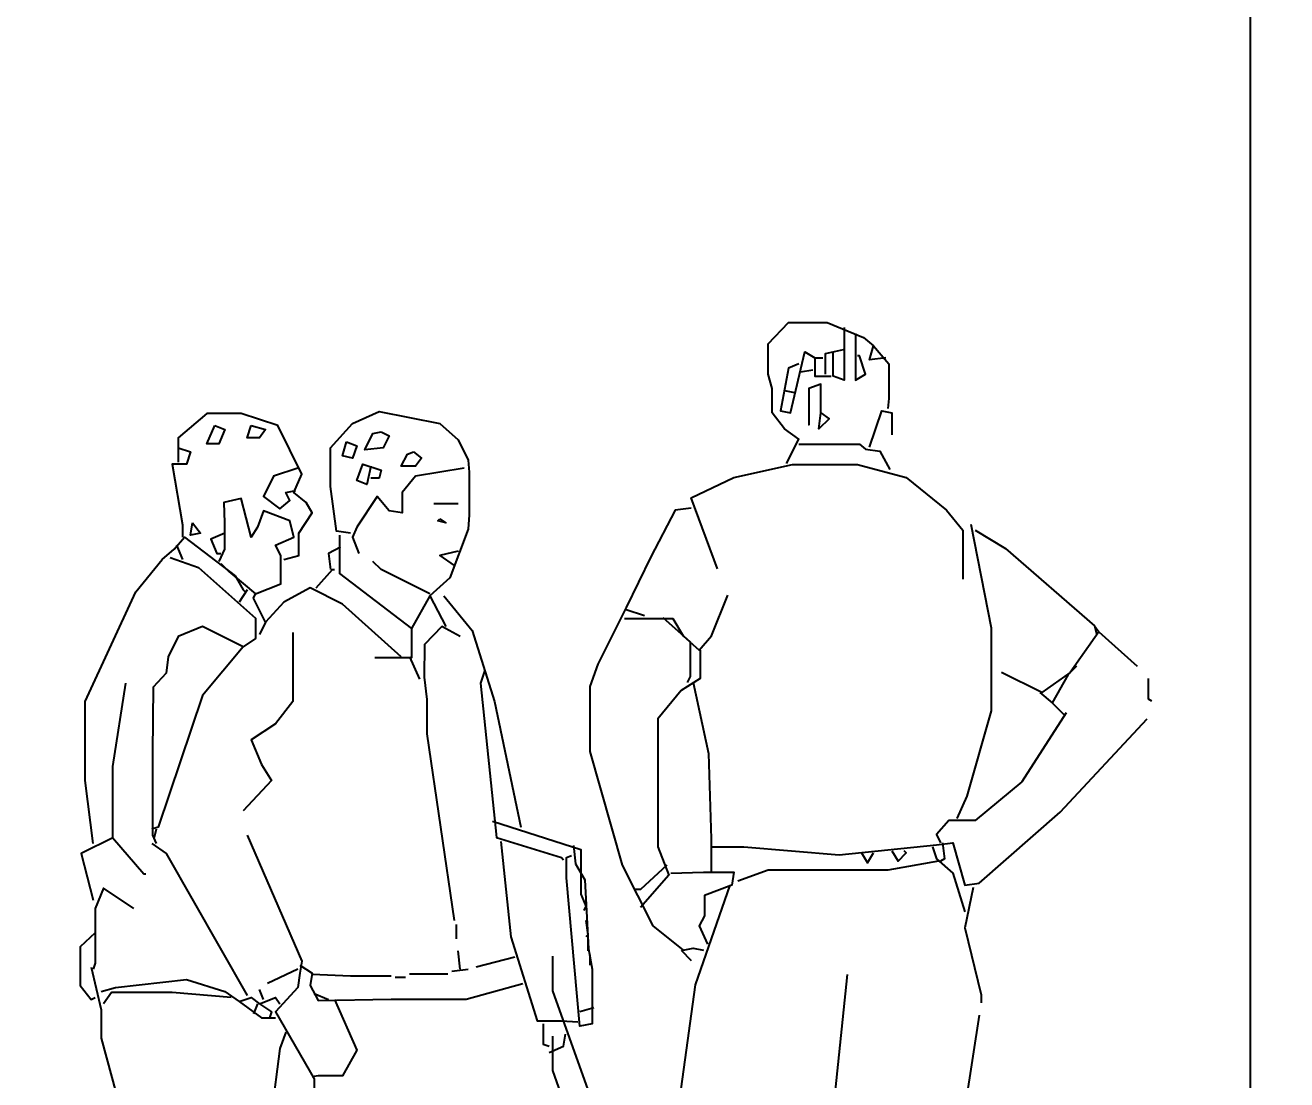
# Model space of a CAD drawing. Extents: x 500 to 638, y 181 to 267.
# Drawn here: x 615.952 to 617.677, y 222.828 to 224.269 of the extents above; entities that cross this region are included whole.
import ezdxf

# ---------------------------------------------------------------- set-up
doc = ezdxf.new("R2010")
doc.units = 0
doc.header["$LTSCALE"] = 7
doc.layers.get('0').update_dxf_attribs({"linetype": 'CONTINUOUS'})
doc.layers.get('DEFPOINTS').update_dxf_attribs({"linetype": 'CONTINUOUS'})
doc.layers.add('ACESSÓRIO', color=2, linetype='CONTINUOUS')
doc.layers.add('COTA', color=1, linetype='CONTINUOUS')
doc.styles.add('SIMPLEX', font='SIMPLEX.SHX')
doc.dimstyles.new('DIM50', dxfattribs={"dimtxt": 0.12, "dimasz": 0.15, "dimexe": 0.05, "dimexo": 0.09, "dimgap": 0.09, "dimtad": 1, "dimzin": 0, "dimdsep": 46, "dimtxsty": 'SIMPLEX', "dimblk1": 'DOTSMALL', "dimblk2": 'DOTSMALL', "dimsah": 1, "dimcen": 0.09, "dimadec": 0, "dimazin": 0, "dimtfac": 1, "dimtix": 1, "dimtofl": 0, "dimtmove": 2, "dimatfit": 3, "dimldrblk": 'DOTSMALL', "dimfxl": 1, "dimtolj": 1, "dimtzin": 0, "dimarcsym": 0})

# ---------------------------------------------------------------- blocks, each defined once
blk = doc.blocks.new('_DOTSMALL')
at = {"color": 0, "linetype": 'ByBlock', "const_width": 0.5}
blk.add_lwpolyline([(-0.0625, 0, 1), (0.0625, 0, 1)], format="xyb", close=True, dxfattribs=at)
blk = doc.blocks.new('*D220')
at = {"layer": 'COTA', "color": 0, "lineweight": -2}
for p, q in [((614.5481, 226.9828), (617.6774, 226.9828)), ((617.6274, 226.9828), (617.6274, 222.058)), ((615.7222, 222.058), (617.6774, 222.058))]:
    blk.add_line(p, q, dxfattribs=at)
at = {"layer": 'DEFPOINTS', "color": 0}
for p in [(614.4581, 226.9828), (615.6322, 222.058), (617.6274, 222.058)]:
    blk.add_point(p, dxfattribs=at)
at = {"layer": 'COTA', "color": 0, "lineweight": -2, "xscale": 0.15, "yscale": 0.15, "zscale": 0.15}
for p, rotation in [((617.6274, 226.9828), 90), ((617.6274, 222.058), 270)]:
    blk.add_blockref('_DOTSMALL', p, dxfattribs=dict(at, rotation=rotation))
at = {"layer": 'COTA', "color": 0, "insert": (617.4774, 224.5204), "char_height": 0.12, "attachment_point": 5, "rotation": 90, "style": 'SIMPLEX'}
blk.add_mtext('\\A1;4.90', dxfattribs=at)

msp = doc.modelspace()

# ---------------------------------------------------------------- linework, layer by layer
at = {"layer": 'ACESSÓRIO', "linetype": 'Continuous'}
for p, q in [((616.6732, 222.8872), (616.6732, 222.84)), ((616.6732, 222.84), (616.7882, 222.5185))]:
    msp.add_line(p, q, dxfattribs=at)
for points in [[(616.9933, 223.6698), (617.01, 223.7031), (616.9906, 223.717), (616.9739, 223.7391), (616.9739, 223.7724), (616.9684, 223.7918), (616.9684, 223.8334), (616.9961, 223.8625), (617.0488, 223.8625), (617.0987, 223.8417), (617.1125, 223.8306)], [(617.0723, 223.8556), (617.0723, 223.7835), (617.0571, 223.789), (617.0571, 223.8223)], [(617.0723, 223.8556), (617.0723, 223.7835), (617.0571, 223.789), (617.0571, 223.8223)], [(617.0876, 223.8473), (617.0876, 223.7835), (617.1014, 223.7918), (617.0931, 223.8168), (617.0903, 223.8168)], [(617.01, 223.8057), (616.9961, 223.8001), (616.985, 223.7419), (616.9989, 223.7391), (617.0183, 223.8223), (617.0321, 223.814), (617.0321, 223.789), (617.0543, 223.789)], [(617.0709, 223.8251), (617.046, 223.8195), (617.046, 223.7918)], [(617.1292, 223.814), (617.107, 223.8112), (617.1125, 223.8306), (617.1333, 223.8057), (617.1333, 223.7586), (617.1319, 223.7447)], [(617.1292, 223.814), (617.107, 223.8112), (617.1125, 223.8306), (617.1333, 223.8057), (617.1333, 223.7586), (617.1319, 223.7447)], [(617.1292, 223.814), (617.107, 223.8112), (617.1125, 223.8306), (617.1333, 223.8057), (617.1333, 223.7586), (617.1319, 223.7447)], [(617.0321, 223.814), (617.0432, 223.814)], [(617.0321, 223.814), (617.0432, 223.814)], [(617.0294, 223.7974), (617.0127, 223.7946)], [(617.0294, 223.7974), (617.0127, 223.7946)], [(616.9906, 223.7696), (617.0044, 223.7669)], [(616.9906, 223.7696), (617.0044, 223.7669)], [(617.0405, 223.7391), (617.0405, 223.778), (617.0238, 223.7724), (617.0238, 223.7225), (617.0238, 223.7225)], [(617.0405, 223.7391), (617.0405, 223.778), (617.0238, 223.7724), (617.0238, 223.7225), (617.0238, 223.7225)], [(616.3059, 223.5386), (616.3267, 223.5441), (616.3267, 223.5746), (616.3447, 223.6023), (616.3364, 223.6162), (616.3197, 223.6301), (616.3308, 223.655), (616.2976, 223.7215), (616.2477, 223.7382), (616.2005, 223.7382), (616.1617, 223.7049), (616.1617, 223.6716)], [(616.3059, 223.5386), (616.3267, 223.5441), (616.3267, 223.5746), (616.3447, 223.6023), (616.3364, 223.6162), (616.3197, 223.6301), (616.3308, 223.655), (616.2976, 223.7215), (616.2477, 223.7382), (616.2005, 223.7382), (616.1617, 223.7049), (616.1617, 223.6716)], [(616.3059, 223.5386), (616.3267, 223.5441), (616.3267, 223.5746), (616.3447, 223.6023), (616.3364, 223.6162), (616.3197, 223.6301), (616.3308, 223.655), (616.2976, 223.7215), (616.2477, 223.7382), (616.2005, 223.7382), (616.1617, 223.7049), (616.1617, 223.6716)], [(616.3059, 223.5386), (616.3267, 223.5441), (616.3267, 223.5746), (616.3447, 223.6023), (616.3364, 223.6162), (616.3197, 223.6301), (616.3308, 223.655), (616.2976, 223.7215), (616.2477, 223.7382), (616.2005, 223.7382), (616.1617, 223.7049), (616.1617, 223.6716)], [(616.3973, 223.5746), (616.3779, 223.5774), (616.3696, 223.6384), (616.3696, 223.6911), (616.4001, 223.7243), (616.4362, 223.7409), (616.5193, 223.7243), (616.5443, 223.7021), (616.5581, 223.6744), (616.5595, 223.6578), (616.5595, 223.5996), (616.5581, 223.5802), (616.5332, 223.5136), (616.5055, 223.4887), (616.5276, 223.4471)], [(616.3973, 223.5746), (616.3779, 223.5774), (616.3696, 223.6384), (616.3696, 223.6911), (616.4001, 223.7243), (616.4362, 223.7409), (616.5193, 223.7243), (616.5443, 223.7021), (616.5581, 223.6744), (616.5595, 223.6578), (616.5595, 223.5996), (616.5581, 223.5802), (616.5332, 223.5136), (616.5055, 223.4887), (616.5276, 223.4471)], [(617.0405, 223.7391), (617.0515, 223.7308), (617.0377, 223.717), (617.0405, 223.7391)], [(617.107, 223.692), (617.1236, 223.7419), (617.1375, 223.7391), (617.1375, 223.7087)], [(616.2116, 223.7215), (616.2255, 223.716), (616.2172, 223.6966), (616.2005, 223.6966), (616.2116, 223.7215)], [(616.2116, 223.7215), (616.2255, 223.716), (616.2172, 223.6966), (616.2005, 223.6966), (616.2116, 223.7215)], [(616.2116, 223.7215), (616.2255, 223.716), (616.2172, 223.6966), (616.2005, 223.6966), (616.2116, 223.7215)], [(616.2116, 223.7215), (616.2255, 223.716), (616.2172, 223.6966), (616.2005, 223.6966), (616.2116, 223.7215)], [(616.2615, 223.7215), (616.2809, 223.716), (616.2726, 223.7049), (616.256, 223.7049), (616.2615, 223.7215)], [(616.4389, 223.7132), (616.45, 223.7077), (616.4417, 223.6911), (616.4168, 223.6883), (616.4278, 223.7105), (616.4389, 223.7132)], [(616.4389, 223.7132), (616.45, 223.7077), (616.4417, 223.6911), (616.4168, 223.6883), (616.4278, 223.7105), (616.4389, 223.7132)], [(616.4389, 223.7132), (616.45, 223.7077), (616.4417, 223.6911), (616.4168, 223.6883), (616.4278, 223.7105), (616.4389, 223.7132)], [(616.4389, 223.7132), (616.45, 223.7077), (616.4417, 223.6911), (616.4168, 223.6883), (616.4278, 223.7105), (616.4389, 223.7132)], [(616.4389, 223.7132), (616.45, 223.7077), (616.4417, 223.6911), (616.4168, 223.6883), (616.4278, 223.7105), (616.4389, 223.7132)], [(616.4389, 223.7132), (616.45, 223.7077), (616.4417, 223.6911), (616.4168, 223.6883), (616.4278, 223.7105), (616.4389, 223.7132)], [(616.4389, 223.7132), (616.45, 223.7077), (616.4417, 223.6911), (616.4168, 223.6883), (616.4278, 223.7105), (616.4389, 223.7132)], [(616.1617, 223.6911), (616.1784, 223.6855), (616.1728, 223.6689), (616.1534, 223.6689), (616.1673, 223.5857), (616.1673, 223.5691)], [(616.1617, 223.6911), (616.1784, 223.6855), (616.1728, 223.6689), (616.1534, 223.6689), (616.1673, 223.5857), (616.1673, 223.5691)], [(616.3918, 223.6994), (616.4057, 223.6938), (616.4001, 223.6772), (616.3863, 223.68), (616.3918, 223.6994)], [(616.3918, 223.6994), (616.4057, 223.6938), (616.4001, 223.6772), (616.3863, 223.68), (616.3918, 223.6994)], [(616.4833, 223.6855), (616.4944, 223.6772), (616.4861, 223.6661), (616.4666, 223.6661), (616.475, 223.6827), (616.4833, 223.6855)], [(617.01, 223.6962), (617.0931, 223.6962), (617.1014, 223.6893), (617.1208, 223.6865), (617.1347, 223.6615)], [(617.01, 223.6962), (617.0931, 223.6962), (617.1014, 223.6893), (617.1208, 223.6865), (617.1347, 223.6615)], [(617.01, 223.6962), (617.0931, 223.6962), (617.1014, 223.6893), (617.1208, 223.6865), (617.1347, 223.6615)], [(617.01, 223.6962), (617.0931, 223.6962), (617.1014, 223.6893), (617.1208, 223.6865), (617.1347, 223.6615)], [(617.01, 223.6962), (617.0931, 223.6962), (617.1014, 223.6893), (617.1208, 223.6865), (617.1347, 223.6615)], [(617.01, 223.6962), (617.0931, 223.6962), (617.1014, 223.6893), (617.1208, 223.6865), (617.1347, 223.6615)], [(617.01, 223.6962), (617.0931, 223.6962), (617.1014, 223.6893), (617.1208, 223.6865), (617.1347, 223.6615)], [(617.01, 223.6962), (617.0931, 223.6962), (617.1014, 223.6893), (617.1208, 223.6865), (617.1347, 223.6615)], [(617.01, 223.6962), (617.0931, 223.6962), (617.1014, 223.6893), (617.1208, 223.6865), (617.1347, 223.6615)], [(616.4251, 223.6661), (616.4195, 223.6412), (616.4057, 223.6467), (616.414, 223.6689), (616.4389, 223.6606), (616.4362, 223.6495), (616.4251, 223.6495)], [(616.4251, 223.6661), (616.4195, 223.6412), (616.4057, 223.6467), (616.414, 223.6689), (616.4389, 223.6606), (616.4362, 223.6495), (616.4251, 223.6495)], [(616.8991, 223.5257), (616.863, 223.6227), (616.9213, 223.6504), (617.0016, 223.6685), (617.0903, 223.6685), (617.1569, 223.6504), (617.2123, 223.6061), (617.2345, 223.5784), (617.2345, 223.5118)], [(616.8991, 223.5257), (616.863, 223.6227), (616.9213, 223.6504), (617.0016, 223.6685), (617.0903, 223.6685), (617.1569, 223.6504), (617.2123, 223.6061), (617.2345, 223.5784), (617.2345, 223.5118)], [(616.8991, 223.5257), (616.863, 223.6227), (616.9213, 223.6504), (617.0016, 223.6685), (617.0903, 223.6685), (617.1569, 223.6504), (617.2123, 223.6061), (617.2345, 223.5784), (617.2345, 223.5118)], [(616.8991, 223.5257), (616.863, 223.6227), (616.9213, 223.6504), (617.0016, 223.6685), (617.0903, 223.6685), (617.1569, 223.6504), (617.2123, 223.6061), (617.2345, 223.5784), (617.2345, 223.5118)], [(616.3253, 223.6633), (616.292, 223.6522), (616.2782, 223.6245), (616.3003, 223.6079), (616.3142, 223.619), (616.3086, 223.6301), (616.3225, 223.6328)], [(616.5526, 223.6633), (616.4861, 223.6522), (616.468, 223.6301), (616.468, 223.6023), (616.45, 223.6051), (616.4334, 223.6245), (616.4057, 223.5829), (616.4001, 223.5691), (616.4084, 223.5469)], [(616.2199, 223.533), (616.231, 223.522), (616.2671, 223.4915), (616.3017, 223.5053), (616.3017, 223.5441), (616.2948, 223.558), (616.3197, 223.5691), (616.3142, 223.5913), (616.2782, 223.6051), (616.2698, 223.5829), (616.2615, 223.5691), (616.2477, 223.6218), (616.2241, 223.6162), (616.2248, 223.5885), (616.2248, 223.5525), (616.2172, 223.5358)], [(616.2199, 223.533), (616.231, 223.522), (616.2671, 223.4915), (616.3017, 223.5053), (616.3017, 223.5441), (616.2948, 223.558), (616.3197, 223.5691), (616.3142, 223.5913), (616.2782, 223.6051), (616.2698, 223.5829), (616.2615, 223.5691), (616.2477, 223.6218), (616.2241, 223.6162), (616.2248, 223.5885), (616.2248, 223.5525), (616.2172, 223.5358)], [(616.2199, 223.533), (616.231, 223.522), (616.2671, 223.4915), (616.3017, 223.5053), (616.3017, 223.5441), (616.2948, 223.558), (616.3197, 223.5691), (616.3142, 223.5913), (616.2782, 223.6051), (616.2698, 223.5829), (616.2615, 223.5691), (616.2477, 223.6218), (616.2241, 223.6162), (616.2248, 223.5885), (616.2248, 223.5525), (616.2172, 223.5358)], [(616.2199, 223.533), (616.231, 223.522), (616.2671, 223.4915), (616.3017, 223.5053), (616.3017, 223.5441), (616.2948, 223.558), (616.3197, 223.5691), (616.3142, 223.5913), (616.2782, 223.6051), (616.2698, 223.5829), (616.2615, 223.5691), (616.2477, 223.6218), (616.2241, 223.6162), (616.2248, 223.5885), (616.2248, 223.5525), (616.2172, 223.5358)], [(616.2199, 223.533), (616.231, 223.522), (616.2671, 223.4915), (616.3017, 223.5053), (616.3017, 223.5441), (616.2948, 223.558), (616.3197, 223.5691), (616.3142, 223.5913), (616.2782, 223.6051), (616.2698, 223.5829), (616.2615, 223.5691), (616.2477, 223.6218), (616.2241, 223.6162), (616.2248, 223.5885), (616.2248, 223.5525), (616.2172, 223.5358)], [(616.2199, 223.533), (616.231, 223.522), (616.2671, 223.4915), (616.3017, 223.5053), (616.3017, 223.5441), (616.2948, 223.558), (616.3197, 223.5691), (616.3142, 223.5913), (616.2782, 223.6051), (616.2698, 223.5829), (616.2615, 223.5691), (616.2477, 223.6218), (616.2241, 223.6162), (616.2248, 223.5885), (616.2248, 223.5525), (616.2172, 223.5358)], [(616.2199, 223.533), (616.231, 223.522), (616.2671, 223.4915), (616.3017, 223.5053), (616.3017, 223.5441), (616.2948, 223.558), (616.3197, 223.5691), (616.3142, 223.5913), (616.2782, 223.6051), (616.2698, 223.5829), (616.2615, 223.5691), (616.2477, 223.6218), (616.2241, 223.6162), (616.2248, 223.5885), (616.2248, 223.5525), (616.2172, 223.5358)], [(616.2199, 223.533), (616.231, 223.522), (616.2671, 223.4915), (616.3017, 223.5053), (616.3017, 223.5441), (616.2948, 223.558), (616.3197, 223.5691), (616.3142, 223.5913), (616.2782, 223.6051), (616.2698, 223.5829), (616.2615, 223.5691), (616.2477, 223.6218), (616.2241, 223.6162), (616.2248, 223.5885), (616.2248, 223.5525), (616.2172, 223.5358)], [(616.5443, 223.6148), (616.511, 223.6148)], [(616.5443, 223.6148), (616.511, 223.6148)], [(616.5443, 223.6148), (616.511, 223.6148)], [(616.5443, 223.6148), (616.511, 223.6148)], [(616.5443, 223.6148), (616.511, 223.6148)], [(616.5443, 223.6148), (616.511, 223.6148)], [(616.5443, 223.6148), (616.511, 223.6148)], [(616.863, 223.6089), (616.8409, 223.6061), (616.8076, 223.5423), (616.7743, 223.473), (616.7355, 223.3954), (616.7244, 223.3649), (616.7244, 223.2762), (616.7688, 223.121), (616.8104, 223.0378), (616.852, 223.0046), (616.8658, 223.0073), (616.8797, 223.0046)], [(616.863, 223.6089), (616.8409, 223.6061), (616.8076, 223.5423), (616.7743, 223.473), (616.7355, 223.3954), (616.7244, 223.3649), (616.7244, 223.2762), (616.7688, 223.121), (616.8104, 223.0378), (616.852, 223.0046), (616.8658, 223.0073), (616.8797, 223.0046)], [(616.1811, 223.5885), (616.1922, 223.5746), (616.1784, 223.5719), (616.1811, 223.5885)], [(616.1811, 223.5885), (616.1922, 223.5746), (616.1784, 223.5719), (616.1811, 223.5885)], [(616.1811, 223.5885), (616.1922, 223.5746), (616.1784, 223.5719), (616.1811, 223.5885)], [(616.5193, 223.594), (616.5276, 223.5885), (616.5165, 223.5913), (616.5193, 223.594)], [(617.2456, 223.5867), (617.2733, 223.4453), (617.2733, 223.3317), (617.24, 223.2152), (617.2262, 223.1847)], [(616.0453, 223.1505), (616.0342, 223.2364), (616.0342, 223.3446), (616.1035, 223.4942), (616.1396, 223.5386), (616.1562, 223.5525), (616.17, 223.5691), (616.2393, 223.5164), (616.2504, 223.497), (616.2532, 223.4942)], [(616.0453, 223.1505), (616.0342, 223.2364), (616.0342, 223.3446), (616.1035, 223.4942), (616.1396, 223.5386), (616.1562, 223.5525), (616.17, 223.5691), (616.2393, 223.5164), (616.2504, 223.497), (616.2532, 223.4942)], [(616.0453, 223.1505), (616.0342, 223.2364), (616.0342, 223.3446), (616.1035, 223.4942), (616.1396, 223.5386), (616.1562, 223.5525), (616.17, 223.5691), (616.2393, 223.5164), (616.2504, 223.497), (616.2532, 223.4942)], [(616.2255, 223.5746), (616.2061, 223.5663), (616.2144, 223.5469), (616.2199, 223.5469)], [(616.2255, 223.5746), (616.2061, 223.5663), (616.2144, 223.5469), (616.2199, 223.5469)], [(616.2255, 223.5746), (616.2061, 223.5663), (616.2144, 223.5469), (616.2199, 223.5469)], [(616.2255, 223.5746), (616.2061, 223.5663), (616.2144, 223.5469), (616.2199, 223.5469)], [(616.2255, 223.5746), (616.2061, 223.5663), (616.2144, 223.5469), (616.2199, 223.5469)], [(616.2255, 223.5746), (616.2061, 223.5663), (616.2144, 223.5469), (616.2199, 223.5469)], [(616.2255, 223.5746), (616.2061, 223.5663), (616.2144, 223.5469), (616.2199, 223.5469)], [(616.3821, 223.5719), (616.3821, 223.5192), (616.4805, 223.4443)], [(616.3821, 223.5719), (616.3821, 223.5192), (616.4805, 223.4443)], [(616.3821, 223.5719), (616.3821, 223.5192), (616.4805, 223.4443)], [(616.3821, 223.5719), (616.3821, 223.5192), (616.4805, 223.4443)], [(616.3821, 223.5719), (616.3821, 223.5192), (616.4805, 223.4443)], [(617.2511, 223.5784), (617.2927, 223.5534), (617.4147, 223.4481), (617.4202, 223.4398), (617.3814, 223.3843), (617.3426, 223.3566), (617.2872, 223.3843)], [(617.2511, 223.5784), (617.2927, 223.5534), (617.4147, 223.4481), (617.4202, 223.4398), (617.3814, 223.3843), (617.3426, 223.3566), (617.2872, 223.3843)], [(617.2511, 223.5784), (617.2927, 223.5534), (617.4147, 223.4481), (617.4202, 223.4398), (617.3814, 223.3843), (617.3426, 223.3566), (617.2872, 223.3843)], [(617.2511, 223.5784), (617.2927, 223.5534), (617.4147, 223.4481), (617.4202, 223.4398), (617.3814, 223.3843), (617.3426, 223.3566), (617.2872, 223.3843)], [(617.2511, 223.5784), (617.2927, 223.5534), (617.4147, 223.4481), (617.4202, 223.4398), (617.3814, 223.3843), (617.3426, 223.3566), (617.2872, 223.3843)], [(616.159, 223.558), (616.1673, 223.5386)], [(616.159, 223.558), (616.1673, 223.5386)], [(616.159, 223.558), (616.1673, 223.5386)], [(616.159, 223.558), (616.1673, 223.5386)], [(616.159, 223.558), (616.1673, 223.5386)], [(616.159, 223.558), (616.1673, 223.5386)], [(616.3835, 223.5552), (616.3669, 223.5469), (616.3696, 223.5247)], [(616.3835, 223.5552), (616.3669, 223.5469), (616.3696, 223.5247)], [(616.3835, 223.5552), (616.3669, 223.5469), (616.3696, 223.5247)], [(616.3835, 223.5552), (616.3669, 223.5469), (616.3696, 223.5247)], [(616.3835, 223.5552), (616.3669, 223.5469), (616.3696, 223.5247)], [(616.3835, 223.5552), (616.3669, 223.5469), (616.3696, 223.5247)], [(616.3835, 223.5552), (616.3669, 223.5469), (616.3696, 223.5247)], [(616.3835, 223.5552), (616.3669, 223.5469), (616.3696, 223.5247)], [(616.5443, 223.5497), (616.5193, 223.5441), (616.5387, 223.5303)], [(616.5443, 223.5497), (616.5193, 223.5441), (616.5387, 223.5303)], [(616.5443, 223.5497), (616.5193, 223.5441), (616.5387, 223.5303)], [(616.5443, 223.5497), (616.5193, 223.5441), (616.5387, 223.5303)], [(616.5443, 223.5497), (616.5193, 223.5441), (616.5387, 223.5303)], [(616.5443, 223.5497), (616.5193, 223.5441), (616.5387, 223.5303)], [(616.5443, 223.5497), (616.5193, 223.5441), (616.5387, 223.5303)], [(616.5443, 223.5497), (616.5193, 223.5441), (616.5387, 223.5303)], [(616.5443, 223.5497), (616.5193, 223.5441), (616.5387, 223.5303)], [(616.5443, 223.5497), (616.5193, 223.5441), (616.5387, 223.5303)], [(616.5443, 223.5497), (616.5193, 223.5441), (616.5387, 223.5303)], [(616.5443, 223.5497), (616.5193, 223.5441), (616.5387, 223.5303)], [(616.1506, 223.5414), (616.1894, 223.5275), (616.2671, 223.4582), (616.2671, 223.4305), (616.2504, 223.4194), (616.195, 223.4471), (616.1617, 223.4333), (616.1479, 223.4055), (616.1451, 223.3834), (616.1271, 223.364), (616.1264, 223.2753), (616.1264, 223.1616), (616.1312, 223.1505)], [(616.1506, 223.5414), (616.1894, 223.5275), (616.2671, 223.4582), (616.2671, 223.4305), (616.2504, 223.4194), (616.195, 223.4471), (616.1617, 223.4333), (616.1479, 223.4055), (616.1451, 223.3834), (616.1271, 223.364), (616.1264, 223.2753), (616.1264, 223.1616), (616.1312, 223.1505)], [(616.5055, 223.4915), (616.4389, 223.5247), (616.4278, 223.5358)], [(616.5055, 223.4915), (616.4389, 223.5247), (616.4278, 223.5358)], [(616.5055, 223.4915), (616.4389, 223.5247), (616.4278, 223.5358)], [(616.5055, 223.4915), (616.4389, 223.5247), (616.4278, 223.5358)], [(616.5055, 223.4915), (616.4389, 223.5247), (616.4278, 223.5358)], [(616.5055, 223.4915), (616.4389, 223.5247), (616.4278, 223.5358)], [(616.5055, 223.4915), (616.4389, 223.5247), (616.4278, 223.5358)], [(616.5055, 223.4915), (616.4389, 223.5247), (616.4278, 223.5358)], [(616.5055, 223.4915), (616.4389, 223.5247), (616.4278, 223.5358)], [(616.5055, 223.4915), (616.4389, 223.5247), (616.4278, 223.5358)], [(616.5055, 223.4915), (616.4389, 223.5247), (616.4278, 223.5358)], [(616.5055, 223.4915), (616.4389, 223.5247), (616.4278, 223.5358)], [(616.3502, 223.4998), (616.3724, 223.5247), (616.3752, 223.5247)], [(616.3502, 223.4998), (616.3724, 223.5247), (616.3752, 223.5247)], [(616.3502, 223.4998), (616.3724, 223.5247), (616.3752, 223.5247)], [(616.3502, 223.4998), (616.3724, 223.5247), (616.3752, 223.5247)], [(616.3502, 223.4998), (616.3724, 223.5247), (616.3752, 223.5247)], [(616.3502, 223.4998), (616.3724, 223.5247), (616.3752, 223.5247)], [(616.3502, 223.4998), (616.3724, 223.5247), (616.3752, 223.5247)], [(616.256, 223.497), (616.2449, 223.4804)], [(616.4666, 223.4055), (616.3863, 223.4776), (616.3419, 223.4998), (616.3059, 223.4804), (616.2809, 223.4527), (616.2643, 223.4859), (616.2671, 223.4915)], [(616.4666, 223.4055), (616.3863, 223.4776), (616.3419, 223.4998), (616.3059, 223.4804), (616.2809, 223.4527), (616.2643, 223.4859), (616.2671, 223.4915)], [(616.4666, 223.4055), (616.3863, 223.4776), (616.3419, 223.4998), (616.3059, 223.4804), (616.2809, 223.4527), (616.2643, 223.4859), (616.2671, 223.4915)], [(616.5055, 223.4887), (616.4805, 223.4443), (616.4805, 223.4041), (616.4306, 223.4041)], [(616.5055, 223.4887), (616.4805, 223.4443), (616.4805, 223.4041), (616.4306, 223.4041)], [(616.5055, 223.4887), (616.4805, 223.4443), (616.4805, 223.4041), (616.4306, 223.4041)], [(616.5249, 223.4887), (616.5637, 223.4416), (616.5942, 223.3446), (616.6302, 223.1727)], [(616.7716, 223.4578), (616.8381, 223.4578), (616.852, 223.4342), (616.8741, 223.4148), (616.8908, 223.4342), (616.9129, 223.4897)], [(616.7716, 223.4578), (616.8381, 223.4578), (616.852, 223.4342), (616.8741, 223.4148), (616.8908, 223.4342), (616.9129, 223.4897)], [(616.7716, 223.4578), (616.8381, 223.4578), (616.852, 223.4342), (616.8741, 223.4148), (616.8908, 223.4342), (616.9129, 223.4897)], [(616.7716, 223.4578), (616.8381, 223.4578), (616.852, 223.4342), (616.8741, 223.4148), (616.8908, 223.4342), (616.9129, 223.4897)], [(616.7716, 223.4578), (616.8381, 223.4578), (616.852, 223.4342), (616.8741, 223.4148), (616.8908, 223.4342), (616.9129, 223.4897)], [(616.7716, 223.4578), (616.8381, 223.4578), (616.852, 223.4342), (616.8741, 223.4148), (616.8908, 223.4342), (616.9129, 223.4897)], [(616.7716, 223.4578), (616.8381, 223.4578), (616.852, 223.4342), (616.8741, 223.4148), (616.8908, 223.4342), (616.9129, 223.4897)], [(616.7743, 223.4703), (616.7993, 223.4619)], [(616.7743, 223.4703), (616.7993, 223.4619)], [(616.8242, 223.4592), (616.8617, 223.4259), (616.8617, 223.3788), (616.8575, 223.3705)], [(616.8242, 223.4592), (616.8617, 223.4259), (616.8617, 223.3788), (616.8575, 223.3705)], [(616.2809, 223.4527), (616.2726, 223.436)], [(616.2809, 223.4527), (616.2726, 223.436)], [(616.547, 223.4333), (616.5221, 223.4471), (616.4985, 223.4222), (616.4978, 223.3778), (616.5016, 223.3473), (616.5016, 223.3002), (616.5387, 223.0452)], [(616.547, 223.4333), (616.5221, 223.4471), (616.4985, 223.4222), (616.4978, 223.3778), (616.5016, 223.3473), (616.5016, 223.3002), (616.5387, 223.0452)], [(616.547, 223.4333), (616.5221, 223.4471), (616.4985, 223.4222), (616.4978, 223.3778), (616.5016, 223.3473), (616.5016, 223.3002), (616.5387, 223.0452)], [(616.547, 223.4333), (616.5221, 223.4471), (616.4985, 223.4222), (616.4978, 223.3778), (616.5016, 223.3473), (616.5016, 223.3002), (616.5387, 223.0452)], [(617.4147, 223.4481), (617.4174, 223.437)], [(617.4147, 223.4481), (617.4174, 223.437)], [(617.4147, 223.4481), (617.4174, 223.437)], [(616.3183, 223.4388), (616.3183, 223.3446), (616.2948, 223.3141), (616.2615, 223.2919), (616.2754, 223.2586), (616.2892, 223.2364), (616.2504, 223.1949)], [(616.3183, 223.4388), (616.3183, 223.3446), (616.2948, 223.3141), (616.2615, 223.2919), (616.2754, 223.2586), (616.2892, 223.2364), (616.2504, 223.1949)], [(616.3183, 223.4388), (616.3183, 223.3446), (616.2948, 223.3141), (616.2615, 223.2919), (616.2754, 223.2586), (616.2892, 223.2364), (616.2504, 223.1949)], [(617.4202, 223.4398), (617.4729, 223.3926)], [(616.2504, 223.4194), (616.195, 223.3529), (616.134, 223.1727), (616.1257, 223.1699)], [(616.8755, 223.4148), (616.8755, 223.376), (616.8492, 223.3594), (616.8173, 223.3206), (616.8173, 223.1459), (616.8326, 223.1071), (616.7937, 223.0628)], [(616.4777, 223.4055), (616.4916, 223.375)], [(616.4777, 223.4055), (616.4916, 223.375)], [(616.4777, 223.4055), (616.4916, 223.375)], [(616.4777, 223.4055), (616.4916, 223.375)], [(616.4777, 223.4055), (616.4916, 223.375)], [(616.4777, 223.4055), (616.4916, 223.375)], [(616.4777, 223.4055), (616.4916, 223.375)], [(616.4777, 223.4055), (616.4916, 223.375)], [(616.4777, 223.4055), (616.4916, 223.375)], [(616.4777, 223.4055), (616.4916, 223.375)], [(617.3897, 223.3926), (617.3786, 223.3816), (617.3565, 223.3428), (617.3731, 223.3261)], [(617.3897, 223.3926), (617.3786, 223.3816), (617.3565, 223.3428), (617.3731, 223.3261)], [(617.3897, 223.3926), (617.3786, 223.3816), (617.3565, 223.3428), (617.3731, 223.3261)], [(617.3897, 223.3926), (617.3786, 223.3816), (617.3565, 223.3428), (617.3731, 223.3261)], [(617.3897, 223.3926), (617.3786, 223.3816), (617.3565, 223.3428), (617.3731, 223.3261)], [(616.5803, 223.3861), (616.5748, 223.3695), (616.5969, 223.1588), (616.6856, 223.1311), (616.6884, 223.1283)], [(616.5803, 223.3861), (616.5748, 223.3695), (616.5969, 223.1588), (616.6856, 223.1311), (616.6884, 223.1283)], [(616.5803, 223.3861), (616.5748, 223.3695), (616.5969, 223.1588), (616.6856, 223.1311), (616.6884, 223.1283)], [(616.5803, 223.3861), (616.5748, 223.3695), (616.5969, 223.1588), (616.6856, 223.1311), (616.6884, 223.1283)], [(616.5803, 223.3861), (616.5748, 223.3695), (616.5969, 223.1588), (616.6856, 223.1311), (616.6884, 223.1283)], [(617.4881, 223.376), (617.4881, 223.3483), (617.4923, 223.3455)], [(617.4881, 223.376), (617.4881, 223.3483), (617.4923, 223.3455)], [(616.0897, 223.3695), (616.0716, 223.2558), (616.0716, 223.1588), (616.1146, 223.1089), (616.1174, 223.1089)], [(616.0897, 223.3695), (616.0716, 223.2558), (616.0716, 223.1588), (616.1146, 223.1089), (616.1174, 223.1089)], [(616.0897, 223.3695), (616.0716, 223.2558), (616.0716, 223.1588), (616.1146, 223.1089), (616.1174, 223.1089)], [(616.0897, 223.3695), (616.0716, 223.2558), (616.0716, 223.1588), (616.1146, 223.1089), (616.1174, 223.1089)], [(616.8658, 223.3705), (616.8866, 223.2735), (616.8901, 223.157), (616.8901, 223.1127)], [(617.3398, 223.3566), (617.3565, 223.3428)], [(617.3398, 223.3566), (617.3565, 223.3428)], [(617.3759, 223.3289), (617.3149, 223.2346), (617.2511, 223.182), (617.2151, 223.182), (617.1985, 223.1626), (617.204, 223.1515)], [(616.8908, 223.1459), (616.9351, 223.1459), (617.0654, 223.1349), (617.1985, 223.1487), (617.2206, 223.1515), (617.2373, 223.0933), (617.2567, 223.096), (617.3675, 223.1931), (617.4867, 223.3206)], [(616.8908, 223.1459), (616.9351, 223.1459), (617.0654, 223.1349), (617.1985, 223.1487), (617.2206, 223.1515), (617.2373, 223.0933), (617.2567, 223.096), (617.3675, 223.1931), (617.4867, 223.3206)], [(616.8908, 223.1459), (616.9351, 223.1459), (617.0654, 223.1349), (617.1985, 223.1487), (617.2206, 223.1515), (617.2373, 223.0933), (617.2567, 223.096), (617.3675, 223.1931), (617.4867, 223.3206)], [(616.1312, 223.1699), (616.1285, 223.1588)], [(616.5914, 223.181), (616.712, 223.1422), (616.712, 223.0812), (616.7189, 223.0646), (616.7161, 223.059)], [(616.5914, 223.181), (616.712, 223.1422), (616.712, 223.0812), (616.7189, 223.0646), (616.7161, 223.059)], [(616.073, 223.1588), (616.0287, 223.1367), (616.0453, 223.0729)], [(616.073, 223.1588), (616.0287, 223.1367), (616.0453, 223.0729)], [(616.1257, 223.1505), (616.1451, 223.1367), (616.256, 222.9426)], [(616.1257, 223.1505), (616.1451, 223.1367), (616.256, 222.9426)], [(616.256, 223.1616), (616.3308, 222.9897), (616.328, 222.9731), (616.3253, 222.9537), (616.2948, 222.9204), (616.3475, 222.829), (616.3475, 222.7929), (616.3807, 222.7375), (616.3973, 222.6238), (616.3973, 222.5656)], [(616.6025, 223.1533), (616.6163, 223.023), (616.6524, 222.908), (616.6856, 222.908), (616.7078, 222.9066)], [(616.6025, 223.1533), (616.6163, 223.023), (616.6524, 222.908), (616.6856, 222.908), (616.7078, 222.9066)], [(616.6025, 223.1533), (616.6163, 223.023), (616.6524, 222.908), (616.6856, 222.908), (616.7078, 222.9066)], [(617.2068, 223.1515), (617.2095, 223.1293), (617.204, 223.1265)], [(617.2068, 223.1515), (617.2095, 223.1293), (617.204, 223.1265)], [(616.7023, 223.1477), (616.705, 223.1228), (616.7175, 223.1006), (616.7224, 223.0064), (616.7276, 222.9786), (616.7276, 222.9038), (616.7106, 222.901), (616.6926, 223.1034), (616.6926, 223.1311), (616.6995, 223.1339)], [(616.7023, 223.1477), (616.705, 223.1228), (616.7175, 223.1006), (616.7224, 223.0064), (616.7276, 222.9786), (616.7276, 222.9038), (616.7106, 222.901), (616.6926, 223.1034), (616.6926, 223.1311), (616.6995, 223.1339)], [(616.7023, 223.1477), (616.705, 223.1228), (616.7175, 223.1006), (616.7224, 223.0064), (616.7276, 222.9786), (616.7276, 222.9038), (616.7106, 222.901), (616.6926, 223.1034), (616.6926, 223.1311), (616.6995, 223.1339)], [(616.7023, 223.1477), (616.705, 223.1228), (616.7175, 223.1006), (616.7224, 223.0064), (616.7276, 222.9786), (616.7276, 222.9038), (616.7106, 222.901), (616.6926, 223.1034), (616.6926, 223.1311), (616.6995, 223.1339)], [(616.7023, 223.1477), (616.705, 223.1228), (616.7175, 223.1006), (616.7224, 223.0064), (616.7276, 222.9786), (616.7276, 222.9038), (616.7106, 222.901), (616.6926, 223.1034), (616.6926, 223.1311), (616.6995, 223.1339)], [(616.7023, 223.1477), (616.705, 223.1228), (616.7175, 223.1006), (616.7224, 223.0064), (616.7276, 222.9786), (616.7276, 222.9038), (616.7106, 222.901), (616.6926, 223.1034), (616.6926, 223.1311), (616.6995, 223.1339)], [(616.7023, 223.1477), (616.705, 223.1228), (616.7175, 223.1006), (616.7224, 223.0064), (616.7276, 222.9786), (616.7276, 222.9038), (616.7106, 222.901), (616.6926, 223.1034), (616.6926, 223.1311), (616.6995, 223.1339)], [(616.7023, 223.1477), (616.705, 223.1228), (616.7175, 223.1006), (616.7224, 223.0064), (616.7276, 222.9786), (616.7276, 222.9038), (616.7106, 222.901), (616.6926, 223.1034), (616.6926, 223.1311), (616.6995, 223.1339)], [(616.7023, 223.1477), (616.705, 223.1228), (616.7175, 223.1006), (616.7224, 223.0064), (616.7276, 222.9786), (616.7276, 222.9038), (616.7106, 222.901), (616.6926, 223.1034), (616.6926, 223.1311), (616.6995, 223.1339)], [(616.7023, 223.1477), (616.705, 223.1228), (616.7175, 223.1006), (616.7224, 223.0064), (616.7276, 222.9786), (616.7276, 222.9038), (616.7106, 222.901), (616.6926, 223.1034), (616.6926, 223.1311), (616.6995, 223.1339)], [(616.7023, 223.1477), (616.705, 223.1228), (616.7175, 223.1006), (616.7224, 223.0064), (616.7276, 222.9786), (616.7276, 222.9038), (616.7106, 222.901), (616.6926, 223.1034), (616.6926, 223.1311), (616.6995, 223.1339)], [(616.7023, 223.1477), (616.705, 223.1228), (616.7175, 223.1006), (616.7224, 223.0064), (616.7276, 222.9786), (616.7276, 222.9038), (616.7106, 222.901), (616.6926, 223.1034), (616.6926, 223.1311), (616.6995, 223.1339)], [(616.7023, 223.1477), (616.705, 223.1228), (616.7175, 223.1006), (616.7224, 223.0064), (616.7276, 222.9786), (616.7276, 222.9038), (616.7106, 222.901), (616.6926, 223.1034), (616.6926, 223.1311), (616.6995, 223.1339)], [(616.7023, 223.1477), (616.705, 223.1228), (616.7175, 223.1006), (616.7224, 223.0064), (616.7276, 222.9786), (616.7276, 222.9038), (616.7106, 222.901), (616.6926, 223.1034), (616.6926, 223.1311), (616.6995, 223.1339)], [(617.0959, 223.1376), (617.1042, 223.1238), (617.1125, 223.1376)], [(617.0959, 223.1376), (617.1042, 223.1238), (617.1125, 223.1376)], [(617.0959, 223.1376), (617.1042, 223.1238), (617.1125, 223.1376)], [(617.1375, 223.1404), (617.1458, 223.1265), (617.1569, 223.1376), (617.1541, 223.1404)], [(617.1375, 223.1404), (617.1458, 223.1265), (617.1569, 223.1376), (617.1541, 223.1404)], [(617.1375, 223.1404), (617.1458, 223.1265), (617.1569, 223.1376), (617.1541, 223.1404)], [(617.1929, 223.1459), (617.1985, 223.1293), (617.2206, 223.1099), (617.2373, 223.0572)], [(617.1929, 223.1459), (617.1985, 223.1293), (617.2206, 223.1099), (617.2373, 223.0572)], [(617.1929, 223.1459), (617.1985, 223.1293), (617.2206, 223.1099), (617.2373, 223.0572)], [(617.1929, 223.1459), (617.1985, 223.1293), (617.2206, 223.1099), (617.2373, 223.0572)], [(616.8298, 223.121), (616.7937, 223.0877), (616.7854, 223.0877)], [(616.8298, 223.121), (616.7937, 223.0877), (616.7854, 223.0877)], [(616.8298, 223.121), (616.7937, 223.0877), (616.7854, 223.0877)], [(617.2012, 223.1265), (617.1319, 223.1141), (616.9684, 223.1141), (616.9268, 223.0988)], [(616.8353, 223.1099), (616.8797, 223.1113), (616.9213, 223.1113), (616.9185, 223.0933), (616.8811, 223.0794), (616.8811, 223.0517), (616.8741, 223.0378), (616.8852, 223.0129)], [(616.8353, 223.1099), (616.8797, 223.1113), (616.9213, 223.1113), (616.9185, 223.0933), (616.8811, 223.0794), (616.8811, 223.0517), (616.8741, 223.0378), (616.8852, 223.0129)], [(616.8353, 223.1099), (616.8797, 223.1113), (616.9213, 223.1113), (616.9185, 223.0933), (616.8811, 223.0794), (616.8811, 223.0517), (616.8741, 223.0378), (616.8852, 223.0129)], [(616.8353, 223.1099), (616.8797, 223.1113), (616.9213, 223.1113), (616.9185, 223.0933), (616.8811, 223.0794), (616.8811, 223.0517), (616.8741, 223.0378), (616.8852, 223.0129)], [(616.8353, 223.1099), (616.8797, 223.1113), (616.9213, 223.1113), (616.9185, 223.0933), (616.8811, 223.0794), (616.8811, 223.0517), (616.8741, 223.0378), (616.8852, 223.0129)], [(616.1007, 223.0618), (616.0592, 223.0895), (616.0481, 223.0618), (616.0481, 222.987), (616.0453, 222.9786)], [(616.1007, 223.0618), (616.0592, 223.0895), (616.0481, 223.0618), (616.0481, 222.987), (616.0453, 222.9786)], [(616.9157, 223.0933), (616.8686, 222.9574), (616.8187, 222.5971), (616.8104, 222.5721)], [(617.2484, 223.0905), (617.2373, 223.0351), (617.2594, 222.9436), (617.2594, 222.9325)], [(616.7189, 223.0452), (616.7217, 223.0258), (616.7189, 223.023)], [(616.7189, 223.0452), (616.7217, 223.0258), (616.7189, 223.023)], [(616.0481, 223.0285), (616.0273, 223.0091), (616.0273, 222.9565), (616.0425, 222.9371), (616.0481, 222.9398)], [(616.0481, 223.0285), (616.0273, 223.0091), (616.0273, 222.9565), (616.0425, 222.9371), (616.0481, 222.9398)], [(616.0481, 223.0285), (616.0273, 223.0091), (616.0273, 222.9565), (616.0425, 222.9371), (616.0481, 222.9398)], [(616.0481, 223.0285), (616.0273, 223.0091), (616.0273, 222.9565), (616.0425, 222.9371), (616.0481, 222.9398)], [(616.0481, 223.0285), (616.0273, 223.0091), (616.0273, 222.9565), (616.0425, 222.9371), (616.0481, 222.9398)], [(616.5415, 223.0396), (616.5415, 223.0202)], [(616.5415, 223.0396), (616.5415, 223.0202)], [(616.5415, 223.0396), (616.5415, 223.0202)], [(616.5415, 223.0396), (616.5415, 223.0202)], [(616.5415, 223.0396), (616.5415, 223.0202)], [(616.5415, 223.0396), (616.5415, 223.0202)], [(616.7217, 223.0258), (616.7217, 223.0036)], [(616.7217, 223.0258), (616.7217, 223.0036)], [(616.7217, 223.0258), (616.7217, 223.0036)], [(616.7217, 223.0258), (616.7217, 223.0036)], [(616.547, 222.9786), (616.5443, 223.0036)], [(616.547, 222.9786), (616.5443, 223.0036)], [(616.547, 222.9786), (616.5443, 223.0036)], [(616.547, 222.9786), (616.5443, 223.0036)], [(616.547, 222.9786), (616.5443, 223.0036)], [(616.6732, 222.9963), (616.6732, 222.9491), (616.7882, 222.6276), (616.8131, 222.5555), (616.7854, 222.428), (616.6829, 222.1148), (616.6662, 222.0843), (616.6413, 222.0815), (616.608, 222.0635), (616.5637, 222.0635), (616.5498, 222.0427), (616.6579, 222.0302), (616.8021, 222.0302), (616.8104, 222.0538), (616.8021, 222.0759)], [(616.6732, 222.9963), (616.6732, 222.9491), (616.7882, 222.6276), (616.8131, 222.5555), (616.7854, 222.428), (616.6829, 222.1148), (616.6662, 222.0843), (616.6413, 222.0815), (616.608, 222.0635), (616.5637, 222.0635), (616.5498, 222.0427), (616.6579, 222.0302), (616.8021, 222.0302), (616.8104, 222.0538), (616.8021, 222.0759)], [(616.6732, 222.9963), (616.6732, 222.9491), (616.7882, 222.6276), (616.8131, 222.5555), (616.7854, 222.428), (616.6829, 222.1148), (616.6662, 222.0843), (616.6413, 222.0815), (616.608, 222.0635), (616.5637, 222.0635), (616.5498, 222.0427), (616.6579, 222.0302), (616.8021, 222.0302), (616.8104, 222.0538), (616.8021, 222.0759)], [(616.6732, 222.9963), (616.6732, 222.9491), (616.7882, 222.6276), (616.8131, 222.5555), (616.7854, 222.428), (616.6829, 222.1148), (616.6662, 222.0843), (616.6413, 222.0815), (616.608, 222.0635), (616.5637, 222.0635), (616.5498, 222.0427), (616.6579, 222.0302), (616.8021, 222.0302), (616.8104, 222.0538), (616.8021, 222.0759)], [(616.6219, 222.9953), (616.5692, 222.9814)], [(616.6219, 222.9953), (616.5692, 222.9814)], [(616.6219, 222.9953), (616.5692, 222.9814)], [(616.6219, 222.9953), (616.5692, 222.9814)], [(616.7244, 222.9981), (616.7244, 222.9842)], [(616.7244, 222.9981), (616.7244, 222.9842)], [(616.7244, 222.9981), (616.7244, 222.9842)], [(616.7244, 222.9981), (616.7244, 222.9842)], [(616.7244, 222.9981), (616.7244, 222.9842)], [(616.7244, 222.9981), (616.7244, 222.9842)], [(616.7244, 222.9981), (616.7244, 222.9842)], [(616.7244, 222.9981), (616.7244, 222.9842)], [(616.8492, 223.0046), (616.863, 222.9907)], [(616.8492, 223.0046), (616.863, 222.9907)], [(616.8492, 223.0046), (616.863, 222.9907)], [(616.8492, 223.0046), (616.863, 222.9907)], [(616.0425, 222.9814), (616.0564, 222.9232), (616.0564, 222.8844), (616.0841, 222.7818), (616.0924, 222.7569), (616.0647, 222.5933), (616.0425, 222.5102), (615.9996, 222.1304), (615.9996, 222.0833), (616.012, 222.0667)], [(616.3253, 222.9786), (616.2837, 222.9592)], [(616.328, 222.9842), (616.3447, 222.9731), (616.3419, 222.9565), (616.353, 222.9357), (616.4528, 222.9378), (616.5554, 222.9378), (616.633, 222.9592)], [(616.328, 222.9842), (616.3447, 222.9731), (616.3419, 222.9565), (616.353, 222.9357), (616.4528, 222.9378), (616.5554, 222.9378), (616.633, 222.9592)], [(616.328, 222.9842), (616.3447, 222.9731), (616.3419, 222.9565), (616.353, 222.9357), (616.4528, 222.9378), (616.5554, 222.9378), (616.633, 222.9592)], [(616.328, 222.9842), (616.3447, 222.9731), (616.3419, 222.9565), (616.353, 222.9357), (616.4528, 222.9378), (616.5554, 222.9378), (616.633, 222.9592)], [(616.328, 222.9842), (616.3447, 222.9731), (616.3419, 222.9565), (616.353, 222.9357), (616.4528, 222.9378), (616.5554, 222.9378), (616.633, 222.9592)], [(616.328, 222.9842), (616.3447, 222.9731), (616.3419, 222.9565), (616.353, 222.9357), (616.4528, 222.9378), (616.5554, 222.9378), (616.633, 222.9592)], [(616.328, 222.9842), (616.3447, 222.9731), (616.3419, 222.9565), (616.353, 222.9357), (616.4528, 222.9378), (616.5554, 222.9378), (616.633, 222.9592)], [(616.5359, 222.9759), (616.5581, 222.9786)], [(616.0564, 222.9482), (616.0758, 222.9537), (616.1728, 222.9648), (616.2255, 222.9482), (616.2449, 222.9343), (616.2615, 222.9398), (616.2726, 222.9315), (616.2948, 222.9398), (616.3003, 222.9315)], [(616.3447, 222.9717), (616.3973, 222.9696), (616.4528, 222.9696)], [(616.3447, 222.9717), (616.3973, 222.9696), (616.4528, 222.9696)], [(616.3447, 222.9717), (616.3973, 222.9696), (616.4528, 222.9696)], [(616.4583, 222.9676), (616.4722, 222.9676)], [(616.4583, 222.9676), (616.4722, 222.9676)], [(616.5304, 222.9717), (616.4777, 222.9717)], [(616.5304, 222.9717), (616.4777, 222.9717)], [(616.5304, 222.9717), (616.4777, 222.9717)], [(616.5304, 222.9717), (616.4777, 222.9717)], [(616.5304, 222.9717), (616.4777, 222.9717)], [(616.5304, 222.9717), (616.4777, 222.9717)], [(616.5304, 222.9717), (616.4777, 222.9717)], [(616.5304, 222.9717), (616.4777, 222.9717)], [(616.5304, 222.9717), (616.4777, 222.9717)], [(617.0765, 222.9713), (617.0599, 222.8133), (617.0765, 222.7301), (617.0876, 222.5222), (617.0876, 222.3531), (617.0557, 222.148), (617.0557, 222.0967), (617.0931, 222.0947), (617.1624, 222.0947), (617.1777, 222.1563), (617.1777, 222.2866)], [(617.0765, 222.9713), (617.0599, 222.8133), (617.0765, 222.7301), (617.0876, 222.5222), (617.0876, 222.3531), (617.0557, 222.148), (617.0557, 222.0967), (617.0931, 222.0947), (617.1624, 222.0947), (617.1777, 222.1563), (617.1777, 222.2866)], [(616.2338, 222.9398), (616.1534, 222.9468), (616.0703, 222.9468), (616.0592, 222.9315)], [(616.2338, 222.9398), (616.1534, 222.9468), (616.0703, 222.9468), (616.0592, 222.9315)], [(616.2782, 222.9371), (616.2726, 222.9509)], [(616.3475, 222.9454), (616.3669, 222.9371)], [(616.3475, 222.9454), (616.3669, 222.9371)], [(616.3475, 222.9454), (616.3669, 222.9371)], [(616.3475, 222.9454), (616.3669, 222.9371)], [(616.3475, 222.9454), (616.3669, 222.9371)], [(616.3475, 222.9454), (616.3669, 222.9371)], [(616.3475, 222.9454), (616.3669, 222.9371)], [(616.2449, 222.9343), (616.2754, 222.9121), (616.2948, 222.9121)], [(616.2698, 222.9315), (616.2643, 222.9177)], [(616.2698, 222.9315), (616.2643, 222.9177)], [(616.2726, 222.9315), (616.2892, 222.9204), (616.2865, 222.9121)], [(616.2726, 222.9315), (616.2892, 222.9204), (616.2865, 222.9121)], [(616.2726, 222.9315), (616.2892, 222.9204), (616.2865, 222.9121)], [(616.2726, 222.9315), (616.2892, 222.9204), (616.2865, 222.9121)], [(616.2726, 222.9315), (616.2892, 222.9204), (616.2865, 222.9121)], [(616.2726, 222.9315), (616.2892, 222.9204), (616.2865, 222.9121)], [(616.3752, 222.9371), (616.4057, 222.8678), (616.3863, 222.8331), (616.353, 222.8331), (616.3447, 222.8317)], [(616.73, 222.926), (616.7106, 222.9204)], [(617.2567, 222.9159), (617.2289, 222.7357), (617.2109, 222.6692), (617.2109, 222.5278), (617.1874, 222.3642)], [(617.2567, 222.9159), (617.2289, 222.7357), (617.2109, 222.6692), (617.2109, 222.5278), (617.1874, 222.3642)], [(616.3086, 222.8927), (616.3003, 222.8705), (616.2892, 222.7818), (616.292, 222.7707)], [(616.3086, 222.8927), (616.3003, 222.8705), (616.2892, 222.7818), (616.292, 222.7707)], [(616.3086, 222.8927), (616.3003, 222.8705), (616.2892, 222.7818), (616.292, 222.7707)], [(616.6607, 222.9038), (616.6607, 222.8761), (616.669, 222.8733)], [(616.6607, 222.9038), (616.6607, 222.8761), (616.669, 222.8733)], [(616.6607, 222.9038), (616.6607, 222.8761), (616.669, 222.8733)], [(616.6607, 222.9038), (616.6607, 222.8761), (616.669, 222.8733)], [(616.6607, 222.9038), (616.6607, 222.8761), (616.669, 222.8733)], [(616.6607, 222.9038), (616.6607, 222.8761), (616.669, 222.8733)], [(616.6607, 222.9038), (616.6607, 222.8761), (616.669, 222.8733)], [(616.669, 222.865), (616.6884, 222.8733), (616.6912, 222.8899)], [(616.669, 222.865), (616.6884, 222.8733), (616.6912, 222.8899)], [(616.669, 222.865), (616.6884, 222.8733), (616.6912, 222.8899)]]:
    msp.add_lwpolyline(points, dxfattribs=at)

# ---------------------------------------------------------------- dimensions: what is measured, and where the dimension line sits
at = {"layer": 'COTA'}
dim = msp.add_linear_dim(base=(617.6274, 222.058), p1=(614.4581, 226.9828), p2=(615.6322, 222.058), angle=90, text='4.90', dimstyle='DIM50', dxfattribs=at)
dim.commit()
dim.dimension.update_dxf_attribs({"geometry": '*D220', "text_midpoint": (617.4774, 224.5204)})

doc.saveas('drawing.dxf')
